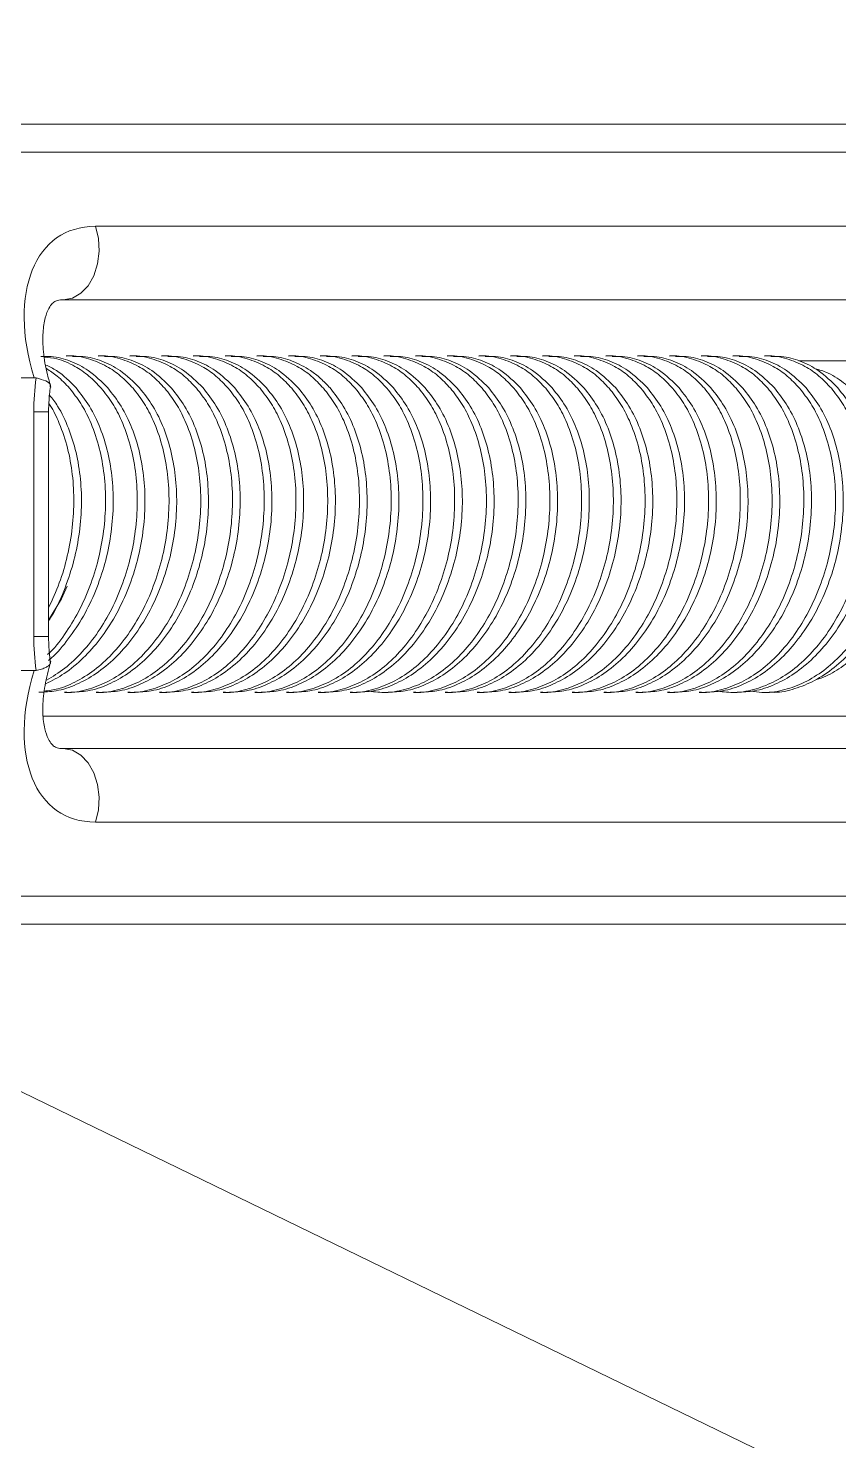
# Model space of a CAD drawing. Header units: millimetres. Extents: x -2048 to 999, y -438 to 438.
# Drawn here: x -705.9 to -660, y 122.8 to 202.7 of the extents above; entities that cross this region are included whole.
import ezdxf

# ---------------------------------------------------------------- set-up
doc = ezdxf.new("R2010")
doc.units = ezdxf.units.MM
doc.layers.add('LGV', color=4, linetype='Continuous')
doc.layers.add('Refrence', color=6, linetype='Continuous')

msp = doc.modelspace()

# ---------------------------------------------------------------- linework, layer by layer
at = {"layer": 'LGV', "linetype": 'Continuous', "lineweight": 15}
for p, q in [((-714.771, 197.262), (-597.267, 197.262)), ((-633.401, 107.092), (-817.49, 196.531)), ((-595.451, 195.675), (-712.956, 195.675)), ((-702.111, 191.479), (-603.329, 191.479)), ((-605.145, 187.325), (-703.926, 187.325)), ((-703.4, 184.15), (-703.758, 184.15)), ((-701.604, 184.15), (-701.961, 184.15)), ((-699.808, 184.15), (-700.165, 184.15)), ((-698.012, 184.15), (-698.369, 184.15)), ((-696.216, 184.15), (-696.573, 184.15)), ((-694.42, 184.15), (-694.777, 184.15)), ((-692.624, 184.15), (-692.981, 184.15)), ((-690.828, 184.15), (-691.185, 184.15)), ((-689.032, 184.15), (-689.389, 184.15)), ((-687.236, 184.15), (-687.593, 184.15)), ((-685.44, 184.15), (-685.797, 184.15)), ((-683.644, 184.15), (-684.001, 184.15)), ((-681.848, 184.15), (-682.205, 184.15)), ((-680.052, 184.15), (-680.409, 184.15)), ((-678.256, 184.15), (-678.613, 184.15)), ((-676.46, 184.15), (-676.817, 184.15)), ((-674.664, 184.15), (-675.021, 184.15)), ((-672.868, 184.15), (-673.225, 184.15)), ((-671.072, 184.15), (-671.429, 184.15)), ((-669.276, 184.15), (-669.633, 184.15)), ((-667.48, 184.15), (-667.837, 184.15)), ((-665.684, 184.15), (-666.041, 184.15)), ((-663.888, 184.15), (-664.245, 184.15)), ((-662.309, 183.868), (-657.388, 183.868)), ((-716.51, 182.911), (-705.584, 182.911)), ((-705.457, 182.898), (-705.584, 182.911)), ((-705.601, 168.275), (-705.601, 180.975)), ((-705.601, 180.975), (-704.76, 180.975)), ((-704.76, 168.275), (-704.76, 180.975)), ((-705.601, 168.275), (-704.76, 168.275)), ((-716.51, 166.339), (-705.584, 166.339)), ((-705.584, 166.339), (-705.457, 166.352)), ((-703.864, 165.1), (-703.506, 165.1)), ((-702.068, 165.1), (-701.71, 165.1)), ((-700.272, 165.1), (-699.914, 165.1)), ((-698.476, 165.1), (-698.118, 165.1)), ((-696.68, 165.1), (-696.322, 165.1)), ((-694.884, 165.1), (-694.526, 165.1)), ((-693.088, 165.1), (-692.73, 165.1)), ((-691.292, 165.1), (-690.934, 165.1)), ((-689.496, 165.1), (-689.138, 165.1)), ((-687.7, 165.1), (-687.342, 165.1)), ((-685.904, 165.1), (-685.546, 165.1)), ((-684.108, 165.1), (-683.75, 165.1)), ((-682.312, 165.1), (-681.954, 165.1)), ((-680.516, 165.1), (-680.158, 165.1)), ((-678.72, 165.1), (-678.362, 165.1)), ((-676.924, 165.1), (-676.566, 165.1)), ((-675.128, 165.1), (-674.77, 165.1)), ((-673.332, 165.1), (-672.974, 165.1)), ((-671.536, 165.1), (-671.178, 165.1)), ((-669.74, 165.1), (-669.382, 165.1)), ((-667.944, 165.1), (-667.586, 165.1)), ((-666.148, 165.1), (-665.79, 165.1)), ((-664.354, 165.1), (-663.992, 165.1)), ((-614.607, 163.754), (-705.059, 163.754)), ((-703.926, 161.925), (-605.145, 161.925)), ((-603.329, 157.771), (-702.111, 157.771)), ((-712.956, 153.575), (-595.451, 153.575)), ((-597.267, 151.988), (-714.771, 151.988))]:
    msp.add_line(p, q, dxfattribs=at)
at = {"layer": 'LGV', "linetype": 'Continuous', "lineweight": 15, "flags": 128}
for points in [[(-703.926, 187.325), (-703.415, 187.417), (-702.938, 187.688), (-702.523, 188.121), (-702.199, 188.686), (-701.987, 189.349), (-701.898, 190.066), (-701.941, 190.792), (-702.111, 191.479)], [(-704.76, 169.186), (-704.032, 170.408), (-703.703, 171.12)], [(-702.111, 157.771), (-701.941, 158.458), (-701.898, 159.184), (-701.987, 159.901), (-702.199, 160.564), (-702.523, 161.129), (-702.938, 161.562), (-703.415, 161.833), (-703.926, 161.925)]]:
    msp.add_lwpolyline(points, dxfattribs=at)
at = {"layer": 'LGV', "linetype": 'Continuous', "lineweight": 15}
for centre, start, end in [((-692.689, 180.979), 171.45391, 180.01864), ((-692.689, 168.271), 179.98136, 188.54609)]:
    msp.add_arc(centre, 12.912, start, end, dxfattribs=at)
for centre, major_axis, start_param, end_param in [((-698.851, 182.259), (-5.234, 8.7), 5.945823, 7.44585), ((-698.851, 166.991), (5.234, 8.7), 1.978928, 3.478955)]:
    msp.add_ellipse(centre, major_axis=major_axis, ratio=0.583076, start_param=start_param, end_param=end_param, dxfattribs=at)
for points, knots in [([(-704.626, 182.373), (-704.696, 182.611), (-704.898, 183.305), (-705.077, 184.384), (-705.102, 185.488), (-704.966, 186.333), (-704.744, 186.881), (-704.531, 187.15), (-704.385, 187.244), (-704.197, 187.315), (-703.984, 187.323), (-703.926, 187.325)], [0, 0, 0, 0, 0.071116, 0.207346, 0.338021, 0.46203, 0.581285, 0.701258, 0.83308, 0.95456, 1, 1, 1, 1]), ([(-705.196, 184.115), (-705, 184.122), (-704.431, 184.141), (-703.521, 183.876), (-702.414, 183.333), (-701.763, 182.688), (-701.406, 182.334)], [0, 0, 0, 0, 0.139033, 0.401515, 0.671595, 1, 1, 1, 1]), ([(-701.775, 182.315), (-702.004, 182.557), (-702.464, 183.046), (-703.313, 183.609), (-704.16, 183.993), (-704.762, 184.058), (-704.997, 184.084)], [0, 0, 0, 0, 0.249569, 0.503984, 0.806313, 1, 1, 1, 1]), ([(-699.979, 182.315), (-700.208, 182.556), (-700.669, 183.043), (-701.515, 183.618), (-702.502, 184.01), (-703.283, 184.183), (-703.713, 184.141), (-703.757, 184.137)], [0, 0, 0, 0, 0.216451, 0.437105, 0.699314, 0.969233, 1, 1, 1, 1]), ([(-703.4, 184.115), (-703.203, 184.122), (-702.635, 184.141), (-701.725, 183.876), (-700.618, 183.333), (-699.967, 182.688), (-699.61, 182.334)], [0, 0, 0, 0, 0.139033, 0.401515, 0.671595, 1, 1, 1, 1]), ([(-698.183, 182.315), (-698.412, 182.556), (-698.873, 183.043), (-699.719, 183.618), (-700.706, 184.01), (-701.487, 184.183), (-701.917, 184.141), (-701.961, 184.137)], [0, 0, 0, 0, 0.216451, 0.437105, 0.699314, 0.969233, 1, 1, 1, 1]), ([(-701.604, 184.115), (-701.407, 184.122), (-700.839, 184.141), (-699.929, 183.876), (-698.822, 183.333), (-698.171, 182.688), (-697.814, 182.334)], [0, 0, 0, 0, 0.139033, 0.401515, 0.671595, 1, 1, 1, 1]), ([(-696.387, 182.315), (-696.616, 182.556), (-697.077, 183.043), (-697.923, 183.618), (-698.91, 184.01), (-699.691, 184.183), (-700.121, 184.141), (-700.165, 184.137)], [0, 0, 0, 0, 0.2164512, 0.437105, 0.6993137, 0.9692327, 1, 1, 1, 1]), ([(-699.808, 184.115), (-699.611, 184.122), (-699.043, 184.141), (-698.132, 183.876), (-697.026, 183.333), (-696.375, 182.688), (-696.018, 182.334)], [0, 0, 0, 0, 0.139033, 0.401515, 0.671595, 1, 1, 1, 1]), ([(-694.591, 182.315), (-694.82, 182.556), (-695.281, 183.043), (-696.127, 183.618), (-697.114, 184.01), (-697.895, 184.183), (-698.325, 184.141), (-698.369, 184.137)], [0, 0, 0, 0, 0.216451, 0.437105, 0.699314, 0.969233, 1, 1, 1, 1]), ([(-698.012, 184.115), (-697.815, 184.122), (-697.247, 184.141), (-696.336, 183.876), (-695.23, 183.333), (-694.579, 182.688), (-694.222, 182.334)], [0, 0, 0, 0, 0.139033, 0.401515, 0.671595, 1, 1, 1, 1]), ([(-692.795, 182.315), (-693.024, 182.556), (-693.485, 183.043), (-694.331, 183.618), (-695.318, 184.01), (-696.099, 184.183), (-696.529, 184.141), (-696.573, 184.137)], [0, 0, 0, 0, 0.216451, 0.437105, 0.699314, 0.969233, 1, 1, 1, 1]), ([(-696.216, 184.115), (-696.019, 184.122), (-695.451, 184.141), (-694.54, 183.876), (-693.434, 183.333), (-692.783, 182.688), (-692.426, 182.334)], [0, 0, 0, 0, 0.139033, 0.401515, 0.671595, 1, 1, 1, 1]), ([(-690.999, 182.315), (-691.228, 182.556), (-691.689, 183.043), (-692.535, 183.618), (-693.522, 184.01), (-694.303, 184.183), (-694.733, 184.141), (-694.777, 184.137)], [0, 0, 0, 0, 0.216451, 0.437105, 0.699314, 0.969233, 1, 1, 1, 1]), ([(-694.42, 184.115), (-694.223, 184.122), (-693.655, 184.141), (-692.744, 183.876), (-691.638, 183.333), (-690.987, 182.688), (-690.63, 182.334)], [0, 0, 0, 0, 0.139033, 0.401515, 0.671595, 1, 1, 1, 1]), ([(-689.203, 182.315), (-689.432, 182.556), (-689.893, 183.043), (-690.739, 183.618), (-691.726, 184.01), (-692.507, 184.183), (-692.937, 184.141), (-692.981, 184.137)], [0, 0, 0, 0, 0.216451, 0.437105, 0.699314, 0.969233, 1, 1, 1, 1]), ([(-692.624, 184.115), (-692.427, 184.122), (-691.859, 184.14), (-690.946, 183.88), (-690.06, 183.427), (-689.357, 182.887), (-689.009, 182.519), (-688.834, 182.334)], [0, 0, 0, 0, 0.138972, 0.401339, 0.671299, 0.834768, 1, 1, 1, 1]), ([(-687.407, 182.315), (-687.636, 182.556), (-688.097, 183.043), (-688.943, 183.618), (-689.93, 184.01), (-690.711, 184.183), (-691.141, 184.141), (-691.185, 184.137)], [0, 0, 0, 0, 0.216451, 0.437105, 0.699314, 0.969233, 1, 1, 1, 1]), ([(-690.828, 184.115), (-690.631, 184.122), (-690.063, 184.141), (-689.152, 183.876), (-688.046, 183.333), (-687.395, 182.688), (-687.038, 182.334)], [0, 0, 0, 0, 0.139033, 0.401515, 0.671595, 1, 1, 1, 1]), ([(-685.611, 182.315), (-685.839, 182.556), (-686.301, 183.043), (-687.147, 183.618), (-688.134, 184.01), (-688.915, 184.183), (-689.345, 184.141), (-689.389, 184.137)], [0, 0, 0, 0, 0.216451, 0.437105, 0.699314, 0.969233, 1, 1, 1, 1]), ([(-689.032, 184.115), (-688.835, 184.122), (-688.267, 184.141), (-687.356, 183.876), (-686.25, 183.333), (-685.599, 182.688), (-685.242, 182.334)], [0, 0, 0, 0, 0.139033, 0.401515, 0.671595, 1, 1, 1, 1]), ([(-683.815, 182.315), (-684.043, 182.556), (-684.505, 183.043), (-685.351, 183.618), (-686.338, 184.01), (-687.119, 184.183), (-687.549, 184.141), (-687.593, 184.137)], [0, 0, 0, 0, 0.216451, 0.437105, 0.699314, 0.969233, 1, 1, 1, 1]), ([(-687.236, 184.115), (-687.039, 184.122), (-686.471, 184.141), (-685.56, 183.876), (-684.454, 183.333), (-683.803, 182.688), (-683.446, 182.334)], [0, 0, 0, 0, 0.139033, 0.401515, 0.671595, 1, 1, 1, 1]), ([(-682.019, 182.315), (-682.247, 182.556), (-682.708, 183.043), (-683.555, 183.618), (-684.542, 184.01), (-685.323, 184.183), (-685.753, 184.141), (-685.797, 184.137)], [0, 0, 0, 0, 0.216451, 0.437105, 0.699314, 0.969233, 1, 1, 1, 1]), ([(-685.44, 184.115), (-685.243, 184.122), (-684.675, 184.141), (-683.764, 183.876), (-682.658, 183.333), (-682.007, 182.688), (-681.65, 182.334)], [0, 0, 0, 0, 0.139033, 0.401515, 0.671595, 1, 1, 1, 1]), ([(-680.223, 182.315), (-680.451, 182.556), (-680.912, 183.043), (-681.759, 183.618), (-682.746, 184.01), (-683.527, 184.183), (-683.957, 184.141), (-684.001, 184.137)], [0, 0, 0, 0, 0.2164512, 0.437105, 0.6993137, 0.9692327, 1, 1, 1, 1]), ([(-683.644, 184.115), (-683.447, 184.122), (-682.879, 184.141), (-681.968, 183.876), (-680.862, 183.333), (-680.211, 182.688), (-679.854, 182.334)], [0, 0, 0, 0, 0.139033, 0.401515, 0.671595, 1, 1, 1, 1]), ([(-678.427, 182.315), (-678.655, 182.556), (-679.116, 183.043), (-679.963, 183.618), (-680.95, 184.01), (-681.731, 184.183), (-682.161, 184.141), (-682.205, 184.137)], [0, 0, 0, 0, 0.216451, 0.437105, 0.699314, 0.969233, 1, 1, 1, 1]), ([(-681.848, 184.115), (-681.651, 184.122), (-681.083, 184.141), (-680.172, 183.876), (-679.066, 183.333), (-678.415, 182.688), (-678.058, 182.334)], [0, 0, 0, 0, 0.139033, 0.401515, 0.671595, 1, 1, 1, 1]), ([(-676.631, 182.315), (-676.859, 182.556), (-677.32, 183.043), (-678.167, 183.618), (-679.154, 184.01), (-679.935, 184.183), (-680.365, 184.141), (-680.409, 184.137)], [0, 0, 0, 0, 0.216451, 0.437105, 0.699314, 0.969233, 1, 1, 1, 1]), ([(-680.052, 184.115), (-679.855, 184.122), (-679.287, 184.141), (-678.376, 183.876), (-677.27, 183.333), (-676.619, 182.688), (-676.262, 182.334)], [0, 0, 0, 0, 0.139033, 0.401515, 0.671595, 1, 1, 1, 1]), ([(-674.835, 182.315), (-675.063, 182.556), (-675.524, 183.043), (-676.371, 183.618), (-677.358, 184.01), (-678.139, 184.183), (-678.569, 184.141), (-678.613, 184.137)], [0, 0, 0, 0, 0.216451, 0.437105, 0.699314, 0.969233, 1, 1, 1, 1]), ([(-678.256, 184.115), (-678.059, 184.122), (-677.491, 184.141), (-676.58, 183.876), (-675.474, 183.333), (-674.823, 182.688), (-674.466, 182.334)], [0, 0, 0, 0, 0.139033, 0.401515, 0.671595, 1, 1, 1, 1]), ([(-673.039, 182.315), (-673.267, 182.556), (-673.728, 183.043), (-674.575, 183.618), (-675.562, 184.01), (-676.343, 184.183), (-676.773, 184.141), (-676.817, 184.137)], [0, 0, 0, 0, 0.216451, 0.437105, 0.699314, 0.969233, 1, 1, 1, 1]), ([(-676.46, 184.115), (-676.263, 184.122), (-675.695, 184.141), (-674.784, 183.876), (-673.678, 183.333), (-673.027, 182.688), (-672.67, 182.334)], [0, 0, 0, 0, 0.139033, 0.401515, 0.671595, 1, 1, 1, 1]), ([(-671.243, 182.315), (-671.471, 182.556), (-671.932, 183.043), (-672.779, 183.618), (-673.766, 184.01), (-674.547, 184.183), (-674.977, 184.141), (-675.021, 184.137)], [0, 0, 0, 0, 0.216451, 0.437105, 0.699314, 0.969233, 1, 1, 1, 1]), ([(-674.664, 184.115), (-674.467, 184.122), (-673.899, 184.141), (-672.988, 183.876), (-671.882, 183.333), (-671.231, 182.688), (-670.874, 182.334)], [0, 0, 0, 0, 0.139033, 0.401515, 0.671595, 1, 1, 1, 1]), ([(-669.447, 182.315), (-669.675, 182.556), (-670.136, 183.043), (-670.983, 183.618), (-671.97, 184.01), (-672.751, 184.183), (-673.181, 184.141), (-673.225, 184.137)], [0, 0, 0, 0, 0.216451, 0.437105, 0.699314, 0.969233, 1, 1, 1, 1]), ([(-672.868, 184.115), (-672.671, 184.122), (-672.103, 184.141), (-671.192, 183.876), (-670.086, 183.333), (-669.435, 182.688), (-669.078, 182.334)], [0, 0, 0, 0, 0.139033, 0.401515, 0.671595, 1, 1, 1, 1]), ([(-667.651, 182.315), (-667.879, 182.556), (-668.34, 183.043), (-669.187, 183.618), (-670.174, 184.01), (-670.955, 184.183), (-671.385, 184.141), (-671.429, 184.137)], [0, 0, 0, 0, 0.216451, 0.437105, 0.699314, 0.969233, 1, 1, 1, 1]), ([(-671.072, 184.115), (-670.875, 184.122), (-670.307, 184.141), (-669.396, 183.876), (-668.29, 183.333), (-667.639, 182.688), (-667.282, 182.334)], [0, 0, 0, 0, 0.1390328, 0.4015154, 0.6715947, 1, 1, 1, 1]), ([(-665.855, 182.315), (-666.083, 182.556), (-666.544, 183.043), (-667.391, 183.618), (-668.378, 184.01), (-669.159, 184.183), (-669.589, 184.141), (-669.633, 184.137)], [0, 0, 0, 0, 0.216451, 0.437105, 0.699314, 0.969233, 1, 1, 1, 1]), ([(-669.276, 184.115), (-669.079, 184.122), (-668.511, 184.141), (-667.6, 183.876), (-666.494, 183.333), (-665.843, 182.688), (-665.486, 182.334)], [0, 0, 0, 0, 0.139033, 0.401515, 0.671595, 1, 1, 1, 1]), ([(-664.059, 182.315), (-664.287, 182.556), (-664.748, 183.043), (-665.595, 183.618), (-666.582, 184.01), (-667.363, 184.183), (-667.792, 184.141), (-667.836, 184.137)], [0, 0, 0, 0, 0.216451, 0.437105, 0.699314, 0.969233, 1, 1, 1, 1]), ([(-667.48, 184.115), (-667.283, 184.122), (-666.715, 184.141), (-665.804, 183.876), (-664.698, 183.333), (-664.047, 182.688), (-663.69, 182.334)], [0, 0, 0, 0, 0.139033, 0.401515, 0.671595, 1, 1, 1, 1]), ([(-662.263, 182.315), (-662.491, 182.556), (-662.952, 183.043), (-663.799, 183.618), (-664.786, 184.01), (-665.567, 184.183), (-665.996, 184.141), (-666.04, 184.137)], [0, 0, 0, 0, 0.216451, 0.437105, 0.699314, 0.969233, 1, 1, 1, 1]), ([(-665.684, 184.115), (-665.487, 184.122), (-664.919, 184.141), (-664.008, 183.876), (-662.902, 183.333), (-662.251, 182.688), (-661.894, 182.334)], [0, 0, 0, 0, 0.139033, 0.401515, 0.671595, 1, 1, 1, 1]), ([(-660.467, 182.315), (-660.695, 182.556), (-661.156, 183.043), (-662.003, 183.618), (-662.99, 184.01), (-663.771, 184.183), (-664.2, 184.141), (-664.244, 184.137)], [0, 0, 0, 0, 0.216451, 0.437105, 0.699314, 0.969233, 1, 1, 1, 1]), ([(-663.888, 184.115), (-663.691, 184.122), (-663.123, 184.141), (-662.212, 183.876), (-661.106, 183.333), (-660.455, 182.688), (-660.098, 182.334)], [0, 0, 0, 0, 0.1390328, 0.4015154, 0.6715947, 1, 1, 1, 1]), ([(-704.919, 183.632), (-704.712, 183.535), (-704.081, 183.24), (-703.555, 182.698), (-703.202, 182.334)], [0, 0, 0, 0, 0.327966, 1, 1, 1, 1]), ([(-703.571, 182.315), (-703.798, 182.56), (-704.202, 182.998), (-704.675, 183.296), (-704.883, 183.427)], [0, 0, 0, 0, 0.560858, 1, 1, 1, 1]), ([(-661.454, 183.445), (-661.228, 183.383), (-660.635, 183.22), (-659.766, 182.67), (-658.864, 181.839), (-658.101, 180.789), (-657.481, 179.544), (-657.033, 178.153), (-656.764, 176.634), (-656.692, 175.312), (-656.734, 174.503), (-656.749, 174.236)], [0, 0, 0, 0, 0.0764307, 0.2002793, 0.3208561, 0.4448945, 0.5661085, 0.6907953, 0.8127622, 0.9382355, 1, 1, 1, 1]), ([(-704.696, 182.409), (-704.682, 182.445), (-704.636, 182.562), (-704.874, 182.744), (-705.263, 182.847), (-705.457, 182.898)], [0, 0, 0, 0, 0.178173, 0.589086, 1, 1, 1, 1]), ([(-699.61, 182.334), (-699.35, 182.003), (-698.821, 181.332), (-698.224, 180.085), (-697.786, 178.689), (-697.538, 177.186), (-697.482, 175.594), (-697.623, 173.981), (-697.962, 172.369), (-698.482, 170.833), (-699.18, 169.391), (-700.02, 168.113), (-700.994, 167.014), (-702.051, 166.145), (-703.179, 165.522), (-704.273, 165.155), (-704.981, 165.128), (-705.303, 165.115)], [0, 0, 0, 0, 0.065977, 0.133866, 0.199897, 0.267812, 0.334411, 0.402918, 0.469907, 0.538837, 0.605841, 0.674811, 0.741391, 0.809942, 0.875819, 0.943644, 1, 1, 1, 1]), ([(-705.003, 165.176), (-704.748, 165.21), (-704.12, 165.294), (-703.117, 165.732), (-702.044, 166.429), (-701.036, 167.373), (-700.139, 168.508), (-699.362, 169.828), (-698.739, 171.275), (-698.278, 172.833), (-698.001, 174.434), (-697.913, 176.059), (-698.019, 177.633), (-698.32, 179.137), (-698.775, 180.413), (-699.333, 181.489), (-699.763, 182.038), (-699.979, 182.315)], [0, 0, 0, 0, 0.046407, 0.11433, 0.18421, 0.252346, 0.322431, 0.391056, 0.461638, 0.530861, 0.602063, 0.671762, 0.743473, 0.813302, 0.885173, 0.942035, 1, 1, 1, 1]), ([(-701.406, 182.334), (-701.146, 182.003), (-700.617, 181.332), (-700.02, 180.085), (-699.582, 178.689), (-699.334, 177.186), (-699.278, 175.594), (-699.42, 173.981), (-699.758, 172.369), (-700.278, 170.833), (-700.976, 169.391), (-701.816, 168.112), (-702.791, 167.017), (-703.83, 166.146), (-704.57, 165.771), (-704.924, 165.591)], [0, 0, 0, 0, 0.075566, 0.153323, 0.228951, 0.306736, 0.383014, 0.461479, 0.538204, 0.617152, 0.693894, 0.772889, 0.849146, 0.92766, 1, 1, 1, 1]), ([(-704.886, 165.791), (-704.534, 166.004), (-703.823, 166.432), (-702.833, 167.376), (-701.935, 168.508), (-701.158, 169.828), (-700.535, 171.275), (-700.074, 172.833), (-699.797, 174.434), (-699.709, 176.059), (-699.815, 177.633), (-700.116, 179.137), (-700.571, 180.413), (-701.129, 181.489), (-701.559, 182.038), (-701.775, 182.315)], [0, 0, 0, 0, 0.075863, 0.153048, 0.232441, 0.31018, 0.390137, 0.468553, 0.549212, 0.628167, 0.709403, 0.788506, 0.869923, 0.934336, 1, 1, 1, 1]), ([(-704.817, 167.245), (-704.763, 167.294), (-704.368, 167.655), (-703.737, 168.52), (-702.953, 169.825), (-702.332, 171.276), (-701.87, 172.832), (-701.593, 174.434), (-701.505, 176.059), (-701.611, 177.633), (-701.912, 179.137), (-702.367, 180.413), (-702.925, 181.489), (-703.355, 182.038), (-703.571, 182.315)], [0, 0, 0, 0, 0.014789, 0.107142, 0.197572, 0.290581, 0.381798, 0.475624, 0.567468, 0.661965, 0.753981, 0.848689, 0.923617, 1, 1, 1, 1]), ([(-703.202, 182.334), (-702.942, 182.003), (-702.413, 181.332), (-701.816, 180.085), (-701.378, 178.689), (-701.13, 177.186), (-701.074, 175.594), (-701.216, 173.981), (-701.553, 172.369), (-702.075, 170.834), (-702.771, 169.387), (-703.618, 168.127), (-704.301, 167.29), (-704.711, 166.961), (-704.771, 166.913)], [0, 0, 0, 0, 0.087647, 0.177836, 0.265555, 0.355776, 0.44425, 0.535259, 0.624251, 0.715821, 0.804833, 0.896457, 0.984905, 1, 1, 1, 1]), ([(-704.76, 180.975), (-704.756, 181.208), (-704.747, 181.723), (-704.68, 182.228), (-704.644, 182.504)], [0, 0, 0, 0, 0.4512009, 1, 1, 1, 1]), ([(-703.864, 165.124), (-703.775, 165.117), (-703.308, 165.079), (-702.45, 165.276), (-701.322, 165.722), (-700.247, 166.432), (-699.24, 167.372), (-698.343, 168.509), (-697.566, 169.828), (-696.943, 171.275), (-696.482, 172.833), (-696.205, 174.434), (-696.117, 176.059), (-696.223, 177.633), (-696.524, 179.137), (-696.979, 180.413), (-697.537, 181.489), (-697.967, 182.038), (-698.183, 182.315)], [0, 0, 0, 0, 0.0158294, 0.0831696, 0.1484733, 0.2156601, 0.2811691, 0.3485519, 0.4145316, 0.4823925, 0.5489465, 0.6174041, 0.6844157, 0.7533623, 0.8204993, 0.8896001, 0.9442695, 1, 1, 1, 1]), ([(-697.814, 182.334), (-697.554, 182.003), (-697.025, 181.332), (-696.428, 180.085), (-695.99, 178.689), (-695.742, 177.186), (-695.686, 175.594), (-695.827, 173.981), (-696.165, 172.369), (-696.686, 170.833), (-697.384, 169.391), (-698.224, 168.113), (-699.198, 167.014), (-700.255, 166.145), (-701.383, 165.522), (-702.477, 165.155), (-703.185, 165.128), (-703.507, 165.115)], [0, 0, 0, 0, 0.065977, 0.133866, 0.199897, 0.267812, 0.334411, 0.402918, 0.469907, 0.538837, 0.605841, 0.674811, 0.741391, 0.809942, 0.875819, 0.943644, 1, 1, 1, 1]), ([(-702.068, 165.124), (-701.979, 165.117), (-701.512, 165.079), (-700.654, 165.276), (-699.526, 165.722), (-698.451, 166.432), (-697.444, 167.372), (-696.547, 168.509), (-695.77, 169.828), (-695.147, 171.275), (-694.686, 172.833), (-694.409, 174.434), (-694.321, 176.059), (-694.427, 177.633), (-694.728, 179.137), (-695.183, 180.413), (-695.741, 181.489), (-696.17, 182.038), (-696.387, 182.315)], [0, 0, 0, 0, 0.015829, 0.08317, 0.148473, 0.21566, 0.281169, 0.348552, 0.414532, 0.482393, 0.548946, 0.617404, 0.684416, 0.753362, 0.820499, 0.8896, 0.944269, 1, 1, 1, 1]), ([(-696.018, 182.334), (-695.758, 182.003), (-695.229, 181.332), (-694.632, 180.085), (-694.193, 178.689), (-693.946, 177.186), (-693.89, 175.594), (-694.031, 173.981), (-694.369, 172.369), (-694.89, 170.833), (-695.588, 169.391), (-696.428, 168.113), (-697.402, 167.014), (-698.459, 166.145), (-699.587, 165.522), (-700.681, 165.155), (-701.389, 165.128), (-701.711, 165.115)], [0, 0, 0, 0, 0.065977, 0.133866, 0.199897, 0.267812, 0.334411, 0.402918, 0.469907, 0.538837, 0.605841, 0.674811, 0.741391, 0.809942, 0.875819, 0.943644, 1, 1, 1, 1]), ([(-700.272, 165.124), (-700.183, 165.117), (-699.716, 165.079), (-698.858, 165.276), (-697.73, 165.722), (-696.655, 166.432), (-695.648, 167.372), (-694.751, 168.509), (-693.974, 169.828), (-693.351, 171.275), (-692.89, 172.833), (-692.613, 174.434), (-692.525, 176.059), (-692.631, 177.633), (-692.931, 179.137), (-693.387, 180.413), (-693.945, 181.489), (-694.374, 182.038), (-694.591, 182.315)], [0, 0, 0, 0, 0.015829, 0.08317, 0.148473, 0.21566, 0.281169, 0.348552, 0.414532, 0.482393, 0.548946, 0.617404, 0.684416, 0.753362, 0.820499, 0.8896, 0.944269, 1, 1, 1, 1]), ([(-694.222, 182.334), (-693.962, 182.003), (-693.433, 181.332), (-692.836, 180.085), (-692.397, 178.689), (-692.15, 177.186), (-692.094, 175.594), (-692.235, 173.981), (-692.573, 172.369), (-693.094, 170.833), (-693.792, 169.391), (-694.632, 168.113), (-695.606, 167.014), (-696.662, 166.145), (-697.791, 165.522), (-698.885, 165.155), (-699.593, 165.128), (-699.915, 165.115)], [0, 0, 0, 0, 0.065977, 0.133866, 0.199897, 0.267812, 0.334411, 0.402918, 0.469907, 0.538837, 0.605841, 0.674811, 0.741391, 0.809942, 0.875819, 0.943644, 1, 1, 1, 1]), ([(-698.476, 165.124), (-698.387, 165.117), (-697.92, 165.079), (-697.062, 165.276), (-695.934, 165.722), (-694.859, 166.432), (-693.852, 167.372), (-692.955, 168.509), (-692.178, 169.828), (-691.555, 171.275), (-691.094, 172.833), (-690.817, 174.434), (-690.729, 176.059), (-690.835, 177.633), (-691.135, 179.137), (-691.591, 180.413), (-692.149, 181.489), (-692.578, 182.038), (-692.795, 182.315)], [0, 0, 0, 0, 0.0158294, 0.0831696, 0.1484733, 0.2156601, 0.2811691, 0.3485519, 0.4145316, 0.4823925, 0.5489465, 0.6174041, 0.6844157, 0.7533623, 0.8204993, 0.8896001, 0.9442695, 1, 1, 1, 1]), ([(-692.426, 182.334), (-692.165, 182.003), (-691.637, 181.332), (-691.04, 180.085), (-690.601, 178.689), (-690.354, 177.186), (-690.298, 175.594), (-690.439, 173.981), (-690.777, 172.369), (-691.298, 170.833), (-691.996, 169.391), (-692.836, 168.113), (-693.81, 167.014), (-694.866, 166.145), (-695.995, 165.522), (-697.089, 165.155), (-697.797, 165.128), (-698.119, 165.115)], [0, 0, 0, 0, 0.065977, 0.133866, 0.199897, 0.267812, 0.334411, 0.402918, 0.469907, 0.538837, 0.605841, 0.674811, 0.741391, 0.809942, 0.875819, 0.943644, 1, 1, 1, 1]), ([(-696.68, 165.124), (-696.591, 165.117), (-696.124, 165.079), (-695.266, 165.276), (-694.138, 165.722), (-693.063, 166.432), (-692.056, 167.372), (-691.159, 168.509), (-690.382, 169.828), (-689.759, 171.275), (-689.298, 172.833), (-689.021, 174.434), (-688.933, 176.059), (-689.039, 177.633), (-689.339, 179.137), (-689.795, 180.413), (-690.353, 181.489), (-690.782, 182.038), (-690.999, 182.315)], [0, 0, 0, 0, 0.015829, 0.08317, 0.148473, 0.21566, 0.281169, 0.348552, 0.414532, 0.482393, 0.548946, 0.617404, 0.684416, 0.753362, 0.820499, 0.8896, 0.944269, 1, 1, 1, 1]), ([(-690.63, 182.334), (-690.369, 182.003), (-689.841, 181.332), (-689.244, 180.085), (-688.805, 178.689), (-688.558, 177.186), (-688.502, 175.594), (-688.643, 173.981), (-688.981, 172.369), (-689.502, 170.833), (-690.2, 169.391), (-691.04, 168.113), (-692.014, 167.014), (-693.07, 166.145), (-694.199, 165.522), (-695.293, 165.155), (-696.001, 165.128), (-696.323, 165.115)], [0, 0, 0, 0, 0.065977, 0.133866, 0.199897, 0.267812, 0.334411, 0.402918, 0.469907, 0.538837, 0.605841, 0.674811, 0.741391, 0.809942, 0.875819, 0.943644, 1, 1, 1, 1]), ([(-694.884, 165.124), (-694.795, 165.117), (-694.328, 165.079), (-693.47, 165.276), (-692.342, 165.722), (-691.267, 166.432), (-690.26, 167.372), (-689.363, 168.509), (-688.586, 169.828), (-687.963, 171.275), (-687.502, 172.833), (-687.225, 174.434), (-687.137, 176.059), (-687.243, 177.633), (-687.543, 179.137), (-687.999, 180.413), (-688.557, 181.489), (-688.986, 182.038), (-689.203, 182.315)], [0, 0, 0, 0, 0.015829, 0.08317, 0.148473, 0.21566, 0.281169, 0.348552, 0.414532, 0.482393, 0.548946, 0.617404, 0.684416, 0.753362, 0.820499, 0.8896, 0.944269, 1, 1, 1, 1]), ([(-688.834, 182.334), (-688.573, 182.003), (-688.045, 181.332), (-687.448, 180.085), (-687.009, 178.689), (-686.762, 177.186), (-686.706, 175.594), (-686.847, 173.981), (-687.185, 172.369), (-687.706, 170.833), (-688.404, 169.391), (-689.244, 168.113), (-690.218, 167.014), (-691.274, 166.145), (-692.403, 165.522), (-693.497, 165.155), (-694.205, 165.128), (-694.527, 165.115)], [0, 0, 0, 0, 0.065977, 0.133866, 0.199897, 0.267812, 0.334411, 0.402918, 0.469907, 0.538837, 0.605841, 0.674811, 0.741391, 0.809942, 0.875819, 0.943644, 1, 1, 1, 1]), ([(-693.088, 165.124), (-692.999, 165.117), (-692.532, 165.079), (-691.674, 165.276), (-690.546, 165.722), (-689.471, 166.432), (-688.464, 167.372), (-687.567, 168.509), (-686.79, 169.828), (-686.167, 171.275), (-685.706, 172.833), (-685.429, 174.434), (-685.341, 176.059), (-685.447, 177.633), (-685.747, 179.137), (-686.203, 180.413), (-686.761, 181.489), (-687.19, 182.038), (-687.407, 182.315)], [0, 0, 0, 0, 0.015829, 0.08317, 0.148473, 0.21566, 0.281169, 0.348552, 0.414532, 0.482393, 0.548946, 0.617404, 0.684416, 0.753362, 0.820499, 0.8896, 0.944269, 1, 1, 1, 1]), ([(-687.038, 182.334), (-686.777, 182.003), (-686.249, 181.332), (-685.651, 180.085), (-685.213, 178.689), (-684.966, 177.186), (-684.91, 175.594), (-685.051, 173.981), (-685.389, 172.369), (-685.91, 170.833), (-686.608, 169.391), (-687.448, 168.113), (-688.422, 167.014), (-689.478, 166.145), (-690.607, 165.522), (-691.701, 165.155), (-692.409, 165.128), (-692.731, 165.115)], [0, 0, 0, 0, 0.065977, 0.133866, 0.199897, 0.267812, 0.334411, 0.402918, 0.469907, 0.538837, 0.605841, 0.674811, 0.741391, 0.809942, 0.875819, 0.943644, 1, 1, 1, 1]), ([(-691.292, 165.124), (-691.203, 165.117), (-690.736, 165.079), (-689.878, 165.276), (-688.75, 165.722), (-687.675, 166.432), (-686.668, 167.372), (-685.771, 168.509), (-684.994, 169.828), (-684.371, 171.275), (-683.91, 172.833), (-683.633, 174.434), (-683.545, 176.059), (-683.651, 177.633), (-683.951, 179.137), (-684.407, 180.413), (-684.965, 181.489), (-685.394, 182.038), (-685.611, 182.315)], [0, 0, 0, 0, 0.015829, 0.08317, 0.148473, 0.21566, 0.281169, 0.348552, 0.414532, 0.482393, 0.548946, 0.617404, 0.684416, 0.753362, 0.820499, 0.8896, 0.944269, 1, 1, 1, 1]), ([(-685.242, 182.334), (-684.981, 182.003), (-684.453, 181.332), (-683.855, 180.085), (-683.417, 178.689), (-683.17, 177.186), (-683.114, 175.594), (-683.255, 173.981), (-683.593, 172.369), (-684.114, 170.833), (-684.812, 169.391), (-685.652, 168.113), (-686.626, 167.014), (-687.682, 166.145), (-688.81, 165.522), (-689.905, 165.155), (-690.613, 165.128), (-690.935, 165.115)], [0, 0, 0, 0, 0.0659768, 0.1338663, 0.1998974, 0.2678115, 0.3344105, 0.4029181, 0.4699071, 0.5388365, 0.6058406, 0.6748108, 0.7413908, 0.8099417, 0.8758189, 0.9436437, 1, 1, 1, 1]), ([(-689.496, 165.124), (-689.407, 165.117), (-688.94, 165.079), (-688.082, 165.276), (-686.954, 165.722), (-685.879, 166.432), (-684.872, 167.372), (-683.975, 168.509), (-683.198, 169.828), (-682.575, 171.275), (-682.114, 172.833), (-681.837, 174.434), (-681.749, 176.059), (-681.855, 177.633), (-682.155, 179.137), (-682.611, 180.413), (-683.169, 181.489), (-683.598, 182.038), (-683.815, 182.315)], [0, 0, 0, 0, 0.015829, 0.08317, 0.148473, 0.21566, 0.281169, 0.348552, 0.414532, 0.482393, 0.548946, 0.617404, 0.684416, 0.753362, 0.820499, 0.8896, 0.944269, 1, 1, 1, 1]), ([(-683.446, 182.334), (-683.185, 182.003), (-682.657, 181.332), (-682.059, 180.085), (-681.621, 178.689), (-681.374, 177.186), (-681.318, 175.594), (-681.459, 173.981), (-681.797, 172.369), (-682.318, 170.833), (-683.016, 169.391), (-683.856, 168.113), (-684.83, 167.014), (-685.886, 166.145), (-687.014, 165.522), (-688.109, 165.155), (-688.817, 165.128), (-689.138, 165.115)], [0, 0, 0, 0, 0.065977, 0.133866, 0.199897, 0.267812, 0.334411, 0.402918, 0.469907, 0.538837, 0.605841, 0.674811, 0.741391, 0.809942, 0.875819, 0.943644, 1, 1, 1, 1]), ([(-687.7, 165.124), (-687.611, 165.117), (-687.144, 165.079), (-686.286, 165.276), (-685.157, 165.722), (-684.083, 166.432), (-683.076, 167.372), (-682.179, 168.509), (-681.402, 169.828), (-680.779, 171.275), (-680.318, 172.833), (-680.041, 174.434), (-679.953, 176.059), (-680.059, 177.633), (-680.359, 179.137), (-680.815, 180.413), (-681.373, 181.489), (-681.802, 182.038), (-682.019, 182.315)], [0, 0, 0, 0, 0.015829, 0.08317, 0.148473, 0.21566, 0.281169, 0.348552, 0.414532, 0.482393, 0.548946, 0.617404, 0.684416, 0.753362, 0.820499, 0.8896, 0.944269, 1, 1, 1, 1]), ([(-681.65, 182.334), (-681.389, 182.003), (-680.861, 181.332), (-680.263, 180.085), (-679.825, 178.689), (-679.578, 177.186), (-679.522, 175.594), (-679.663, 173.981), (-680.001, 172.369), (-680.522, 170.833), (-681.22, 169.391), (-682.06, 168.113), (-683.034, 167.014), (-684.09, 166.145), (-685.218, 165.522), (-686.313, 165.155), (-687.021, 165.128), (-687.342, 165.115)], [0, 0, 0, 0, 0.0659768, 0.1338663, 0.1998974, 0.2678115, 0.3344105, 0.4029181, 0.4699071, 0.5388365, 0.6058406, 0.6748108, 0.7413908, 0.8099417, 0.8758189, 0.9436437, 1, 1, 1, 1]), ([(-686.631, 165.168), (-686.301, 165.132), (-685.594, 165.056), (-684.491, 165.266), (-683.361, 165.724), (-682.287, 166.431), (-681.28, 167.372), (-680.383, 168.509), (-679.606, 169.828), (-678.983, 171.275), (-678.522, 172.833), (-678.245, 174.434), (-678.157, 176.059), (-678.263, 177.633), (-678.563, 179.137), (-679.019, 180.413), (-679.577, 181.489), (-680.006, 182.038), (-680.223, 182.315)], [0, 0, 0, 0, 0.056511, 0.121068, 0.183672, 0.248082, 0.310883, 0.37548, 0.438733, 0.503789, 0.567591, 0.633219, 0.697461, 0.763557, 0.827919, 0.894164, 0.946573, 1, 1, 1, 1]), ([(-679.854, 182.334), (-679.593, 182.003), (-679.065, 181.332), (-678.467, 180.085), (-678.029, 178.689), (-677.782, 177.186), (-677.726, 175.594), (-677.867, 173.981), (-678.205, 172.369), (-678.726, 170.833), (-679.424, 169.391), (-680.264, 168.113), (-681.238, 167.014), (-682.294, 166.145), (-683.422, 165.522), (-684.517, 165.155), (-685.225, 165.128), (-685.546, 165.115)], [0, 0, 0, 0, 0.065977, 0.133866, 0.199897, 0.267812, 0.334411, 0.402918, 0.469907, 0.538837, 0.605841, 0.674811, 0.741391, 0.809942, 0.875819, 0.943644, 1, 1, 1, 1]), ([(-684.108, 165.124), (-684.019, 165.117), (-683.552, 165.079), (-682.694, 165.276), (-681.565, 165.722), (-680.491, 166.432), (-679.484, 167.372), (-678.587, 168.509), (-677.81, 169.828), (-677.187, 171.275), (-676.726, 172.833), (-676.449, 174.434), (-676.361, 176.059), (-676.467, 177.633), (-676.767, 179.137), (-677.223, 180.413), (-677.781, 181.489), (-678.21, 182.038), (-678.427, 182.315)], [0, 0, 0, 0, 0.015829, 0.08317, 0.148473, 0.21566, 0.281169, 0.348552, 0.414532, 0.482393, 0.548946, 0.617404, 0.684416, 0.753362, 0.820499, 0.8896, 0.944269, 1, 1, 1, 1]), ([(-678.058, 182.334), (-677.797, 182.003), (-677.269, 181.332), (-676.671, 180.085), (-676.233, 178.689), (-675.986, 177.186), (-675.93, 175.594), (-676.071, 173.981), (-676.409, 172.369), (-676.93, 170.833), (-677.628, 169.391), (-678.468, 168.113), (-679.442, 167.014), (-680.498, 166.145), (-681.626, 165.522), (-682.721, 165.155), (-683.429, 165.128), (-683.75, 165.115)], [0, 0, 0, 0, 0.0659768, 0.1338663, 0.1998974, 0.2678115, 0.3344105, 0.4029181, 0.4699071, 0.5388365, 0.6058406, 0.6748108, 0.7413908, 0.8099417, 0.8758189, 0.9436437, 1, 1, 1, 1]), ([(-682.311, 165.124), (-682.223, 165.117), (-681.756, 165.079), (-680.898, 165.276), (-679.769, 165.722), (-678.695, 166.432), (-677.688, 167.372), (-676.791, 168.509), (-676.014, 169.828), (-675.391, 171.275), (-674.93, 172.833), (-674.653, 174.434), (-674.565, 176.059), (-674.671, 177.633), (-674.971, 179.137), (-675.427, 180.413), (-675.985, 181.489), (-676.414, 182.038), (-676.631, 182.315)], [0, 0, 0, 0, 0.015829, 0.08317, 0.148473, 0.21566, 0.281169, 0.348552, 0.414532, 0.482393, 0.548946, 0.617404, 0.684416, 0.753362, 0.820499, 0.8896, 0.944269, 1, 1, 1, 1]), ([(-676.262, 182.334), (-676.001, 182.003), (-675.473, 181.332), (-674.875, 180.085), (-674.437, 178.689), (-674.19, 177.186), (-674.134, 175.594), (-674.275, 173.981), (-674.613, 172.369), (-675.134, 170.833), (-675.832, 169.391), (-676.672, 168.113), (-677.646, 167.014), (-678.702, 166.145), (-679.83, 165.522), (-680.925, 165.155), (-681.633, 165.128), (-681.954, 165.115)], [0, 0, 0, 0, 0.065977, 0.133866, 0.199897, 0.267812, 0.334411, 0.402918, 0.469907, 0.538837, 0.605841, 0.674811, 0.741391, 0.809942, 0.875819, 0.943644, 1, 1, 1, 1]), ([(-680.515, 165.124), (-680.427, 165.117), (-679.959, 165.079), (-679.102, 165.276), (-677.973, 165.722), (-676.899, 166.432), (-675.892, 167.372), (-674.995, 168.509), (-674.218, 169.828), (-673.595, 171.275), (-673.134, 172.833), (-672.857, 174.434), (-672.769, 176.059), (-672.875, 177.633), (-673.175, 179.137), (-673.631, 180.413), (-674.189, 181.489), (-674.618, 182.038), (-674.835, 182.315)], [0, 0, 0, 0, 0.015829, 0.08317, 0.148473, 0.21566, 0.281169, 0.348552, 0.414532, 0.482393, 0.548946, 0.617404, 0.684416, 0.753362, 0.820499, 0.8896, 0.944269, 1, 1, 1, 1]), ([(-674.466, 182.334), (-674.205, 182.003), (-673.677, 181.332), (-673.079, 180.085), (-672.641, 178.689), (-672.394, 177.186), (-672.338, 175.594), (-672.479, 173.981), (-672.817, 172.369), (-673.338, 170.833), (-674.036, 169.391), (-674.876, 168.113), (-675.85, 167.014), (-676.906, 166.145), (-678.034, 165.522), (-679.128, 165.155), (-679.837, 165.128), (-680.158, 165.115)], [0, 0, 0, 0, 0.065977, 0.133866, 0.199897, 0.267812, 0.334411, 0.402918, 0.469907, 0.538837, 0.605841, 0.674811, 0.741391, 0.809942, 0.875819, 0.943644, 1, 1, 1, 1]), ([(-678.719, 165.124), (-678.631, 165.117), (-678.163, 165.079), (-677.306, 165.276), (-676.177, 165.722), (-675.103, 166.432), (-674.096, 167.372), (-673.199, 168.509), (-672.422, 169.828), (-671.799, 171.275), (-671.338, 172.833), (-671.061, 174.434), (-670.973, 176.059), (-671.079, 177.633), (-671.379, 179.137), (-671.835, 180.413), (-672.393, 181.489), (-672.822, 182.038), (-673.039, 182.315)], [0, 0, 0, 0, 0.0158294, 0.0831696, 0.1484733, 0.2156601, 0.2811691, 0.3485519, 0.4145316, 0.4823925, 0.5489465, 0.6174041, 0.6844157, 0.7533623, 0.8204993, 0.8896001, 0.9442695, 1, 1, 1, 1]), ([(-672.67, 182.334), (-672.409, 182.003), (-671.881, 181.332), (-671.283, 180.085), (-670.845, 178.689), (-670.598, 177.186), (-670.542, 175.594), (-670.683, 173.981), (-671.021, 172.369), (-671.542, 170.833), (-672.24, 169.391), (-673.08, 168.113), (-674.054, 167.014), (-675.11, 166.145), (-676.238, 165.522), (-677.332, 165.155), (-678.041, 165.128), (-678.362, 165.115)], [0, 0, 0, 0, 0.065977, 0.133866, 0.199897, 0.267812, 0.334411, 0.402918, 0.469907, 0.538837, 0.605841, 0.674811, 0.741391, 0.809942, 0.875819, 0.943644, 1, 1, 1, 1]), ([(-676.923, 165.124), (-676.835, 165.117), (-676.367, 165.079), (-675.51, 165.276), (-674.381, 165.722), (-673.307, 166.432), (-672.3, 167.372), (-671.403, 168.509), (-670.626, 169.828), (-670.003, 171.275), (-669.542, 172.833), (-669.265, 174.434), (-669.177, 176.059), (-669.283, 177.633), (-669.583, 179.137), (-670.038, 180.413), (-670.597, 181.489), (-671.026, 182.038), (-671.243, 182.315)], [0, 0, 0, 0, 0.015829, 0.08317, 0.148473, 0.21566, 0.281169, 0.348552, 0.414532, 0.482393, 0.548946, 0.617404, 0.684416, 0.753362, 0.820499, 0.8896, 0.944269, 1, 1, 1, 1]), ([(-670.874, 182.334), (-670.613, 182.003), (-670.085, 181.332), (-669.487, 180.085), (-669.049, 178.689), (-668.802, 177.186), (-668.746, 175.594), (-668.887, 173.981), (-669.225, 172.369), (-669.746, 170.833), (-670.444, 169.391), (-671.284, 168.113), (-672.258, 167.014), (-673.314, 166.145), (-674.442, 165.522), (-675.536, 165.155), (-676.245, 165.128), (-676.566, 165.115)], [0, 0, 0, 0, 0.065977, 0.133866, 0.199897, 0.267812, 0.334411, 0.402918, 0.469907, 0.538837, 0.605841, 0.674811, 0.741391, 0.809942, 0.875819, 0.943644, 1, 1, 1, 1]), ([(-675.127, 165.124), (-675.039, 165.117), (-674.571, 165.079), (-673.714, 165.276), (-672.585, 165.722), (-671.511, 166.432), (-670.504, 167.372), (-669.607, 168.509), (-668.83, 169.828), (-668.207, 171.275), (-667.746, 172.833), (-667.469, 174.434), (-667.381, 176.059), (-667.487, 177.633), (-667.787, 179.137), (-668.242, 180.413), (-668.801, 181.489), (-669.23, 182.038), (-669.447, 182.315)], [0, 0, 0, 0, 0.015829, 0.08317, 0.148473, 0.21566, 0.281169, 0.348552, 0.414532, 0.482393, 0.548946, 0.617404, 0.684416, 0.753362, 0.820499, 0.8896, 0.944269, 1, 1, 1, 1]), ([(-669.078, 182.334), (-668.817, 182.003), (-668.289, 181.332), (-667.691, 180.085), (-667.253, 178.689), (-667.006, 177.186), (-666.95, 175.594), (-667.091, 173.981), (-667.429, 172.369), (-667.95, 170.833), (-668.647, 169.391), (-669.488, 168.113), (-670.462, 167.014), (-671.518, 166.145), (-672.646, 165.522), (-673.74, 165.155), (-674.449, 165.128), (-674.77, 165.115)], [0, 0, 0, 0, 0.0659768, 0.1338663, 0.1998974, 0.2678115, 0.3344105, 0.4029181, 0.4699071, 0.5388365, 0.6058406, 0.6748108, 0.7413908, 0.8099417, 0.8758189, 0.9436437, 1, 1, 1, 1]), ([(-673.331, 165.124), (-673.242, 165.117), (-672.775, 165.079), (-671.918, 165.276), (-670.789, 165.722), (-669.715, 166.432), (-668.708, 167.372), (-667.811, 168.509), (-667.034, 169.828), (-666.411, 171.275), (-665.95, 172.833), (-665.673, 174.434), (-665.585, 176.059), (-665.691, 177.633), (-665.991, 179.137), (-666.446, 180.413), (-667.005, 181.489), (-667.434, 182.038), (-667.651, 182.315)], [0, 0, 0, 0, 0.015829, 0.08317, 0.148473, 0.21566, 0.281169, 0.348552, 0.414532, 0.482393, 0.548946, 0.617404, 0.684416, 0.753362, 0.820499, 0.8896, 0.944269, 1, 1, 1, 1]), ([(-667.282, 182.334), (-667.021, 182.003), (-666.493, 181.332), (-665.895, 180.085), (-665.457, 178.689), (-665.21, 177.186), (-665.154, 175.594), (-665.295, 173.981), (-665.633, 172.369), (-666.154, 170.833), (-666.851, 169.391), (-667.692, 168.113), (-668.666, 167.014), (-669.722, 166.145), (-670.85, 165.522), (-671.944, 165.155), (-672.653, 165.128), (-672.974, 165.115)], [0, 0, 0, 0, 0.065977, 0.133866, 0.199897, 0.267812, 0.334411, 0.402918, 0.469907, 0.538837, 0.605841, 0.674811, 0.741391, 0.809942, 0.875819, 0.943644, 1, 1, 1, 1]), ([(-671.535, 165.124), (-671.446, 165.117), (-670.979, 165.079), (-670.122, 165.276), (-668.993, 165.722), (-667.919, 166.432), (-666.912, 167.372), (-666.015, 168.509), (-665.238, 169.828), (-664.615, 171.275), (-664.154, 172.833), (-663.877, 174.434), (-663.788, 176.059), (-663.895, 177.633), (-664.195, 179.137), (-664.65, 180.413), (-665.209, 181.489), (-665.638, 182.038), (-665.855, 182.315)], [0, 0, 0, 0, 0.015829, 0.08317, 0.148473, 0.21566, 0.281169, 0.348552, 0.414532, 0.482393, 0.548946, 0.617404, 0.684416, 0.753362, 0.820499, 0.8896, 0.944269, 1, 1, 1, 1]), ([(-665.486, 182.334), (-665.225, 182.003), (-664.697, 181.332), (-664.099, 180.085), (-663.661, 178.689), (-663.414, 177.186), (-663.358, 175.594), (-663.499, 173.981), (-663.837, 172.369), (-664.358, 170.833), (-665.055, 169.391), (-665.896, 168.113), (-666.87, 167.014), (-667.926, 166.145), (-669.054, 165.522), (-670.148, 165.155), (-670.857, 165.128), (-671.178, 165.115)], [0, 0, 0, 0, 0.065977, 0.133866, 0.199897, 0.267812, 0.334411, 0.402918, 0.469907, 0.538837, 0.605841, 0.674811, 0.741391, 0.809942, 0.875819, 0.943644, 1, 1, 1, 1]), ([(-669.739, 165.124), (-669.65, 165.117), (-669.183, 165.079), (-668.326, 165.276), (-667.197, 165.722), (-666.123, 166.432), (-665.116, 167.372), (-664.219, 168.509), (-663.442, 169.828), (-662.819, 171.275), (-662.358, 172.833), (-662.081, 174.434), (-661.992, 176.059), (-662.099, 177.633), (-662.399, 179.137), (-662.854, 180.413), (-663.413, 181.489), (-663.842, 182.038), (-664.059, 182.315)], [0, 0, 0, 0, 0.015829, 0.08317, 0.148473, 0.21566, 0.281169, 0.348552, 0.414532, 0.482393, 0.548946, 0.617404, 0.684416, 0.753362, 0.820499, 0.8896, 0.944269, 1, 1, 1, 1]), ([(-663.69, 182.334), (-663.429, 182.003), (-662.901, 181.332), (-662.303, 180.085), (-661.865, 178.689), (-661.618, 177.186), (-661.562, 175.594), (-661.703, 173.981), (-662.041, 172.369), (-662.562, 170.833), (-663.259, 169.391), (-664.1, 168.113), (-665.074, 167.014), (-666.13, 166.145), (-667.258, 165.522), (-668.352, 165.155), (-669.061, 165.128), (-669.382, 165.115)], [0, 0, 0, 0, 0.0659768, 0.1338663, 0.1998974, 0.2678115, 0.3344105, 0.4029181, 0.4699071, 0.5388365, 0.6058406, 0.6748108, 0.7413908, 0.8099417, 0.8758189, 0.9436437, 1, 1, 1, 1]), ([(-667.943, 165.124), (-667.854, 165.117), (-667.387, 165.079), (-666.53, 165.276), (-665.401, 165.722), (-664.327, 166.432), (-663.32, 167.372), (-662.423, 168.509), (-661.646, 169.828), (-661.023, 171.275), (-660.562, 172.833), (-660.285, 174.434), (-660.196, 176.059), (-660.303, 177.633), (-660.603, 179.137), (-661.058, 180.413), (-661.617, 181.489), (-662.046, 182.038), (-662.263, 182.315)], [0, 0, 0, 0, 0.015829, 0.08317, 0.148473, 0.21566, 0.281169, 0.348552, 0.414532, 0.482393, 0.548946, 0.617404, 0.684416, 0.753362, 0.820499, 0.8896, 0.944269, 1, 1, 1, 1]), ([(-661.894, 182.334), (-661.633, 182.003), (-661.105, 181.332), (-660.507, 180.085), (-660.069, 178.689), (-659.822, 177.186), (-659.766, 175.594), (-659.907, 173.981), (-660.245, 172.369), (-660.766, 170.833), (-661.463, 169.391), (-662.304, 168.113), (-663.278, 167.014), (-664.334, 166.145), (-665.462, 165.522), (-666.556, 165.155), (-667.265, 165.128), (-667.586, 165.115)], [0, 0, 0, 0, 0.065977, 0.133866, 0.199897, 0.267812, 0.334411, 0.402918, 0.469907, 0.538837, 0.605841, 0.674811, 0.741391, 0.809942, 0.875819, 0.943644, 1, 1, 1, 1]), ([(-666.91, 165.17), (-666.568, 165.133), (-665.849, 165.054), (-664.735, 165.266), (-663.605, 165.725), (-662.531, 166.431), (-661.524, 167.372), (-660.627, 168.509), (-659.85, 169.828), (-659.227, 171.275), (-658.766, 172.833), (-658.489, 174.434), (-658.4, 176.059), (-658.507, 177.633), (-658.807, 179.137), (-659.262, 180.413), (-659.821, 181.489), (-660.25, 182.038), (-660.467, 182.315)], [0, 0, 0, 0, 0.0584045, 0.1228315, 0.1853102, 0.2495906, 0.3122656, 0.3767335, 0.4398589, 0.5047842, 0.568459, 0.6339551, 0.6980678, 0.7640318, 0.8282645, 0.894376, 0.9466804, 1, 1, 1, 1]), ([(-660.098, 182.334), (-659.837, 182.003), (-659.309, 181.332), (-658.711, 180.085), (-658.273, 178.689), (-658.026, 177.186), (-657.97, 175.594), (-658.111, 173.981), (-658.449, 172.369), (-658.97, 170.833), (-659.667, 169.391), (-660.508, 168.113), (-661.482, 167.014), (-662.538, 166.145), (-663.666, 165.522), (-664.76, 165.155), (-665.469, 165.128), (-665.79, 165.115)], [0, 0, 0, 0, 0.065977, 0.133866, 0.199897, 0.267812, 0.334411, 0.402918, 0.469907, 0.538837, 0.605841, 0.674811, 0.741391, 0.809942, 0.875819, 0.943644, 1, 1, 1, 1]), ([(-704.701, 181.925), (-704.545, 181.723), (-704.124, 181.178), (-703.614, 180.082), (-703.173, 178.69), (-702.926, 177.185), (-702.87, 175.593), (-703.012, 173.982), (-703.347, 172.367), (-703.878, 170.842), (-704.362, 169.755), (-704.701, 169.251), (-704.76, 169.164)], [0, 0, 0, 0, 0.067088, 0.181424, 0.29263, 0.407008, 0.51917, 0.634547, 0.747367, 0.863455, 0.976299, 1, 1, 1, 1]), ([(-704.76, 169.888), (-704.546, 170.352), (-704.114, 171.287), (-703.668, 172.834), (-703.389, 174.433), (-703.301, 176.059), (-703.408, 177.632), (-703.705, 179.14), (-704.171, 180.403), (-704.535, 181.176), (-704.742, 181.459), (-704.743, 181.461)], [0, 0, 0, 0, 0.124111, 0.250212, 0.37992, 0.506888, 0.637522, 0.764728, 0.895654, 0.999237, 1, 1, 1, 1]), ([(-656.383, 178.171), (-656.31, 177.895), (-656.124, 177.191), (-655.965, 175.963), (-655.948, 174.525), (-656.108, 173.06), (-656.435, 171.64), (-656.928, 170.279), (-657.562, 169.042), (-658.332, 167.944), (-659.2, 167.031), (-660.158, 166.338), (-660.876, 165.945), (-661.274, 165.855), (-661.324, 165.844)], [0, 0, 0, 0, 0.058631, 0.150036, 0.244072, 0.335811, 0.430208, 0.521951, 0.616371, 0.707805, 0.801917, 0.89287, 0.986486, 1, 1, 1, 1]), ([(-665.022, 165.18), (-664.814, 165.146), (-664.232, 165.05), (-663.251, 165.189), (-662.115, 165.572), (-661.025, 166.214), (-659.994, 167.094), (-659.067, 168.177), (-658.252, 169.452), (-657.573, 170.898), (-657.035, 172.509), (-656.845, 173.654), (-656.749, 174.236)], [0, 0, 0, 0, 0.057786, 0.161709, 0.262415, 0.366028, 0.466982, 0.570827, 0.672462, 0.776996, 0.886691, 1, 1, 1, 1]), ([(-657.605, 169.963), (-657.851, 169.514), (-658.349, 168.603), (-659.27, 167.446), (-660.297, 166.476), (-661.394, 165.746), (-662.54, 165.285), (-663.415, 165.082), (-663.893, 165.118), (-663.992, 165.125)], [0, 0, 0, 0, 0.158042, 0.320665, 0.47863, 0.641274, 0.797525, 0.958383, 1, 1, 1, 1]), ([(-704.644, 166.746), (-704.675, 166.972), (-704.743, 167.476), (-704.754, 167.992), (-704.76, 168.275)], [0, 0, 0, 0, 0.450624, 1, 1, 1, 1]), ([(-705.457, 166.352), (-705.354, 166.375), (-705.145, 166.423), (-704.912, 166.514), (-704.747, 166.619), (-704.657, 166.728), (-704.66, 166.804), (-704.662, 166.839)], [0, 0, 0, 0, 0.202618, 0.411109, 0.613732, 0.822207, 1, 1, 1, 1]), ([(-703.926, 161.925), (-703.995, 161.928), (-704.214, 161.938), (-704.402, 162.015), (-704.553, 162.116), (-704.783, 162.441), (-704.995, 163.032), (-705.11, 163.907), (-705.058, 165.029), (-704.869, 166.053), (-704.682, 166.689), (-704.626, 166.877)], [0, 0, 0, 0, 0.054873, 0.174044, 0.320654, 0.439386, 0.555331, 0.682131, 0.810568, 0.943638, 1, 1, 1, 1])]:
    msp.add_open_spline(points, degree=3, knots=knots, dxfattribs=at)
at = {"layer": 'Refrence', "linetype": 'Continuous', "lineweight": 0}
msp.add_circle((-735.965, 214.63), 143.319, dxfattribs=at)

doc.saveas('drawing.dxf')
